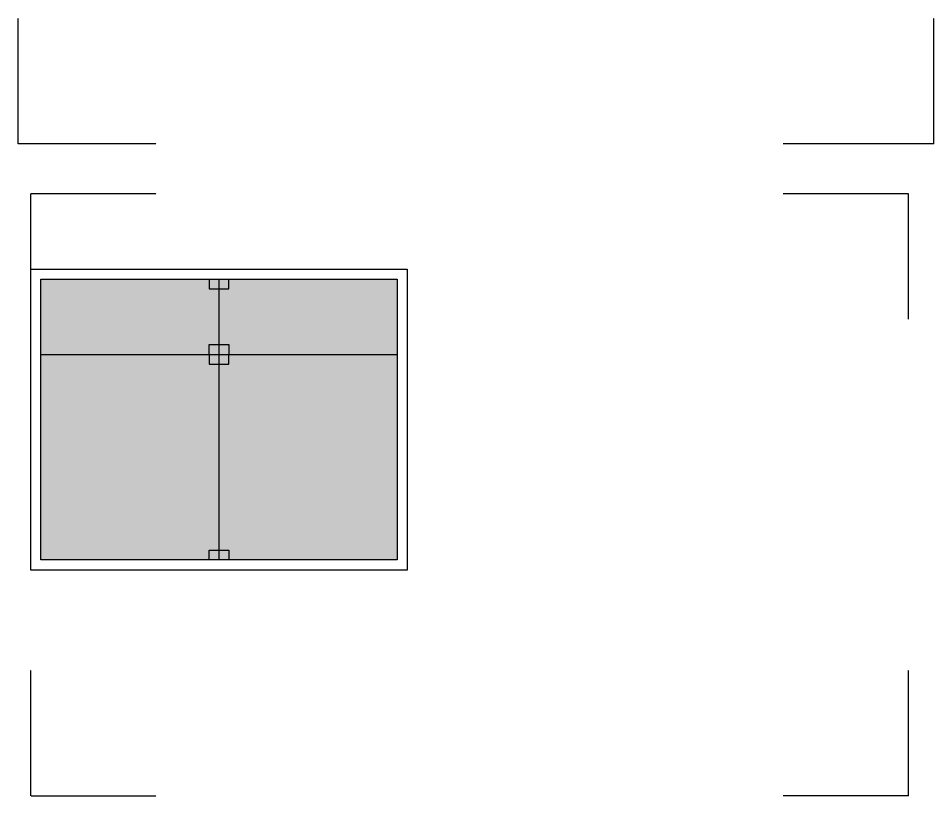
# Model space of a CAD drawing. Header units: millimetres. Extents: x -249630 to 95394, y -188036 to 109963.
# Drawn here: x -92520 to -87957, y -13925 to -10050 of the extents above; entities that cross this region are included whole.
import ezdxf

# ---------------------------------------------------------------- set-up
doc = ezdxf.new("R2010")
doc.units = ezdxf.units.MM
doc.linetypes.add('DASHED2', pattern=[9.525, 6.35, -3.175])
for name, color, linetype in [('Layer1', 2, 'Continuous'), ('Layer8', 8, 'Continuous'), ('SOMBRA', 252, 'Continuous'), ('VEREDA', 1, 'Continuous')]:
    doc.layers.add(name, color=color, linetype=linetype)

msp = doc.modelspace()

# ---------------------------------------------------------------- hatches: boundary and pattern name
at = {"layer": 'SOMBRA'}
h = msp.add_hatch(color=8, dxfattribs=at)
h.set_gradient(color1=(122, 133, 132), one_color=1, tint=1, name='INVCURVED')
h.paths.add_polyline_path([(-91519.961, -11349.524), (-92407.461, -11349.524), (-92407.461, -12749.524), (-91519.961, -12749.524)])
h.paths.add_polyline_path([(-90632.461, -11349.524), (-91519.961, -11349.524), (-91519.961, -12749.524), (-90632.461, -12749.524)])

# ---------------------------------------------------------------- linework, layer by layer
at = {"layer": 'Layer1'}
for p, q in [((-92457.461, -11299.524), (-90582.461, -11299.524)), ((-92457.461, -12799.524), (-92457.461, -11299.524)), ((-90582.461, -11299.524), (-90582.461, -12799.524)), ((-90582.461, -12799.524), (-92457.461, -12799.524))]:
    msp.add_line(p, q, dxfattribs=at)
at = {"layer": 'Layer8', "linetype": 'DASHED2', "ltscale": 0.025}
for points in [[(-92519.961, -10674.524), (-92519.961, -10049.524)], [(-87957.461, -10674.524), (-87957.461, -10049.524)], [(-91832.461, -10674.524), (-92519.961, -10674.524)], [(-87957.461, -10674.524), (-88707.461, -10674.524)], [(-92457.461, -11549.524), (-92457.461, -10924.524)], [(-91832.461, -10924.524), (-92457.461, -10924.524)], [(-88082.461, -10924.524), (-88707.461, -10924.524)], [(-88082.461, -11549.524), (-88082.461, -10924.524)], [(-92457.461, -13924.524), (-92457.461, -13299.524)], [(-88082.461, -13924.524), (-88082.461, -13299.524)], [(-92457.461, -13924.524), (-91832.461, -13924.524)], [(-88082.461, -13924.524), (-88707.461, -13924.524)]]:
    msp.add_lwpolyline(points, dxfattribs=at)
at = {"layer": 'VEREDA'}
for p, q in [((-92407.461, -11349.524), (-90632.461, -11349.524)), ((-92407.461, -12749.524), (-92407.461, -11349.524)), ((-90632.461, -11349.524), (-90632.461, -12749.524)), ((-92407.461, -11724.524), (-90632.461, -11724.524)), ((-90632.461, -12749.524), (-92407.461, -12749.524))]:
    msp.add_line(p, q, dxfattribs=at)
for points in [[(-91568.711, -11349.524), (-91568.711, -11398.274), (-91471.211, -11398.274), (-91471.211, -11349.524)], [(-91519.961, -11349.524), (-91519.961, -12749.524)], [(-91568.711, -11724.524), (-91568.711, -11675.774), (-91471.211, -11675.774), (-91471.211, -11724.524)], [(-91568.711, -11724.524), (-91568.711, -11773.274), (-91471.211, -11773.274), (-91471.211, -11724.524)], [(-91568.711, -12749.524), (-91568.711, -12700.774), (-91471.211, -12700.774), (-91471.211, -12749.524)]]:
    msp.add_lwpolyline(points, dxfattribs=at)

doc.saveas('drawing.dxf')
